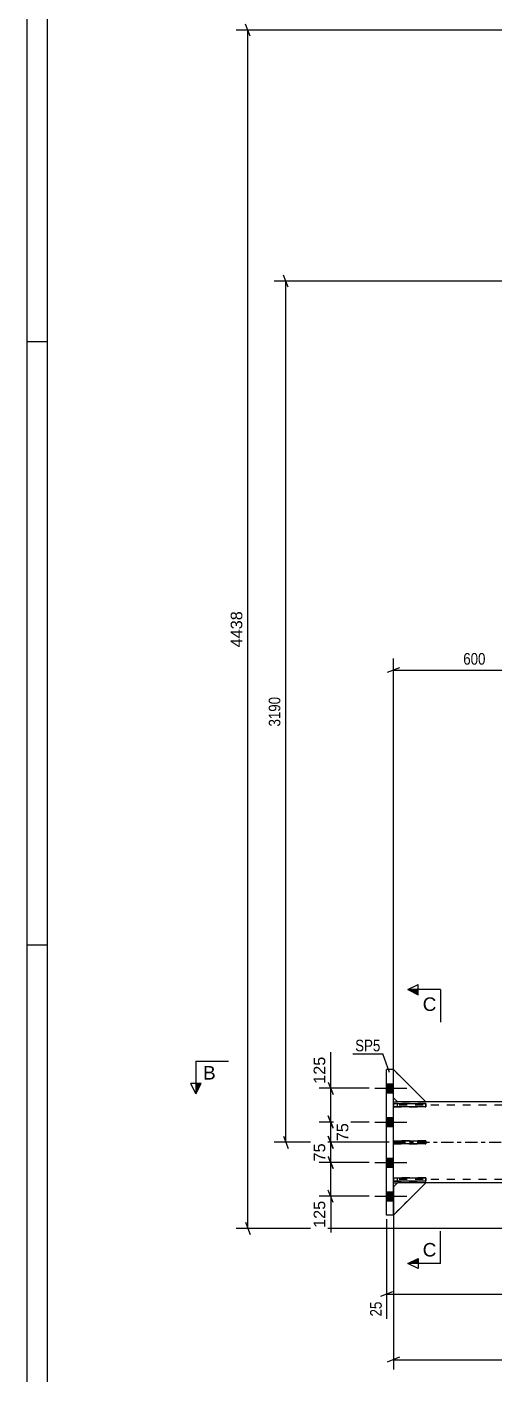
# Model space of a CAD drawing. Header units: millimetres. Extents: x -130 to 1059, y -611 to 230.
# Drawn here: x -130.4 to -15.1, y -269.9 to 62.8 of the extents above; entities that cross this region are included whole.
import ezdxf

# ---------------------------------------------------------------- set-up
doc = ezdxf.new("R2010")
doc.units = ezdxf.units.MM
doc.linetypes.add('DXK_LINE_DOT2', pattern=[3.9198, 1.9599, -1.9599])
doc.linetypes.add('DXK_LINE_DOT3', pattern=[5.9187, 2.979, -0.9799, 0.9799, -0.9799])
doc.styles.add('Arial', font='ARIAL.TTF', dxfattribs={"height": 0.2})
doc.styles.add('Arial Narrow', font='ARIALN.TTF', dxfattribs={"height": 0.2})

# ---------------------------------------------------------------- blocks, each defined once
blk = doc.blocks.new('Unknown-814407902-1163')
at = {"color": 5, "linetype": 'Continuous'}
for p, q in [((-130.44, 229.98), (-130.44, -611.02)), ((-125.44, 224.98), (-125.44, -606.02)), ((-125.44, -15.02), (-130.44, -15.02)), ((-125.44, -164.02), (-130.44, -164.02))]:
    blk.add_line(p, q, dxfattribs=at)
blk = doc.blocks.new('Part-814407902-1599 - 1390')
at = {"color": 2, "linetype": 'Continuous'}
for p, q in [((-41.67, -230.67), (-41.67, -194.67)), ((-40, -194.67), (-41.67, -194.67)), ((-40, -230.67), (-40, -194.67)), ((-40, -230.67), (-41.67, -230.67))]:
    blk.add_line(p, q, dxfattribs=at)
blk = doc.blocks.new('Part-814407902-1667 - 1390')
at = {"color": 2, "linetype": 'Continuous'}
for p, q in [((-40, -202.67), (-39, -202.67)), ((45.54, -202.67), (-32, -202.67)), ((-40, -222.67), (-39, -222.67)), ((118.27, -222.67), (-32, -222.67))]:
    blk.add_line(p, q, dxfattribs=at)
at = {"color": 7, "linetype": 'DXK_LINE_DOT2'}
for p, q in [((-40, -222.67), (-40, -202.67)), ((-32, -202.67), (-39, -202.67)), ((931.6, -203.47), (-40, -203.47)), ((931.6, -221.87), (-40, -221.87)), ((-32, -222.67), (-39, -222.67))]:
    blk.add_line(p, q, dxfattribs=at)
at = {"color": 7, "linetype": 'DXK_LINE_DOT3'}
blk.add_line((-40, -212.67), (931.6, -212.67), dxfattribs=at)
blk = doc.blocks.new('Part-814407902-1676 - 1390')
at = {"color": 7, "linetype": 'DXK_LINE_DOT2'}
for p, q in [((-39, -222.67), (-40, -223.67)), ((-40, -230.67), (-32, -222.67)), ((-32, -222.67), (-39, -222.67)), ((-40, -223.67), (-40, -230.67))]:
    blk.add_line(p, q, dxfattribs=at)
blk = doc.blocks.new('Part-814407902-1679 - 1390')
at = {"color": 2, "linetype": 'Continuous'}
for p, q in [((-39, -222.67), (-40, -223.67)), ((-40, -230.67), (-32, -222.67)), ((-32, -222.67), (-39, -222.67))]:
    blk.add_line(p, q, dxfattribs=at)
at = {"color": 7, "linetype": 'DXK_LINE_DOT2'}
blk.add_line((-40, -230.67), (-40, -223.67), dxfattribs=at)
blk = doc.blocks.new('Part-814407902-1682 - 1390')
at = {"color": 7, "linetype": 'DXK_LINE_DOT2'}
for p, q in [((-40, -201.67), (-40, -194.67)), ((-40, -194.67), (-32, -202.67)), ((-39, -202.67), (-40, -201.67)), ((-32, -202.67), (-39, -202.67))]:
    blk.add_line(p, q, dxfattribs=at)
blk = doc.blocks.new('Part-814407902-1685 - 1390')
at = {"color": 2, "linetype": 'Continuous'}
for p, q in [((-40, -194.67), (-32, -202.67)), ((-39, -202.67), (-40, -201.67)), ((-32, -202.67), (-39, -202.67))]:
    blk.add_line(p, q, dxfattribs=at)
at = {"color": 7, "linetype": 'DXK_LINE_DOT2'}
blk.add_line((-40, -201.67), (-40, -194.67), dxfattribs=at)
blk = doc.blocks.new('Part-814407902-1876 - 1390')
at = {"color": 2, "linetype": 'Continuous'}
for p, q in [((-40, -222.23), (-40, -221.43)), ((-40, -221.43), (-32, -221.43)), ((-32, -222.23), (-40, -222.23)), ((-32, -221.43), (-32, -222.23))]:
    blk.add_line(p, q, dxfattribs=at)
at = {"color": 7, "linetype": 'DXK_LINE_DOT2'}
blk.add_line((-39, -222.23), (-39, -221.43), dxfattribs=at)
blk = doc.blocks.new('Bolt-814407902-1802 - 1390')
at = {"linetype": 'Continuous'}
for points in [[(-41.67, -198.23), (-41.67, -200.43), (-40, -200.43), (-40, -198.23)], [(-41.67, -198.23), (-41.67, -200.43), (-40, -200.43), (-40, -198.23)], [(-41.67, -198.23), (-41.67, -200.43), (-40, -200.43), (-40, -198.23)], [(-41.67, -206.57), (-41.67, -208.77), (-40, -208.77), (-40, -206.57)], [(-41.67, -206.57), (-41.67, -208.77), (-40, -208.77), (-40, -206.57)], [(-41.67, -216.57), (-41.67, -218.77), (-40, -218.77), (-40, -216.57)], [(-41.67, -216.57), (-41.67, -218.77), (-40, -218.77), (-40, -216.57)], [(-41.67, -224.9), (-41.67, -227.1), (-40, -227.1), (-40, -224.9)], [(-41.67, -224.9), (-41.67, -227.1), (-40, -227.1), (-40, -224.9)], [(-41.67, -224.9), (-41.67, -227.1), (-40, -227.1), (-40, -224.9)]]:
    blk.add_hatch(color=1, dxfattribs=at).paths.add_polyline_path(points)
at = {"color": 1, "linetype": 'Continuous'}
for p, q in [((-44.6, -199.33), (-36.67, -199.33)), ((-44.6, -199.33), (-36.67, -199.33)), ((-44.6, -199.33), (-36.67, -199.33)), ((-41.67, -198.23), (-40, -198.23)), ((-41.67, -198.23), (-40, -198.23)), ((-41.67, -198.23), (-40, -198.23)), ((-41.67, -200.43), (-40, -200.43)), ((-41.67, -200.43), (-40, -200.43)), ((-41.67, -200.43), (-40, -200.43)), ((-44.6, -207.67), (-36.67, -207.67)), ((-44.6, -207.67), (-36.67, -207.67)), ((-41.67, -206.57), (-40, -206.57)), ((-41.67, -206.57), (-40, -206.57)), ((-41.67, -208.77), (-40, -208.77)), ((-41.67, -208.77), (-40, -208.77)), ((-44.6, -217.67), (-36.67, -217.67)), ((-44.6, -217.67), (-36.67, -217.67)), ((-41.67, -216.57), (-40, -216.57)), ((-41.67, -216.57), (-40, -216.57)), ((-41.67, -218.77), (-40, -218.77)), ((-41.67, -218.77), (-40, -218.77)), ((-44.6, -226), (-36.67, -226)), ((-44.6, -226), (-36.67, -226)), ((-44.6, -226), (-36.67, -226)), ((-41.67, -224.9), (-40, -224.9)), ((-41.67, -224.9), (-40, -224.9)), ((-41.67, -224.9), (-40, -224.9)), ((-41.67, -227.1), (-40, -227.1)), ((-41.67, -227.1), (-40, -227.1)), ((-41.67, -227.1), (-40, -227.1))]:
    blk.add_line(p, q, dxfattribs=at)
blk = doc.blocks.new('Part-814407902-1873 - 1390')
at = {"color": 7, "linetype": 'DXK_LINE_DOT2'}
for p, q in [((-32, -221.43), (-40, -221.43)), ((-40, -221.43), (-40, -222.23)), ((-40, -222.23), (-32, -222.23)), ((-39, -222.23), (-39, -221.43)), ((-32, -222.23), (-32, -221.43))]:
    blk.add_line(p, q, dxfattribs=at)
blk = doc.blocks.new('Part-814407902-1874 - 1390')
at = {"color": 7, "linetype": 'DXK_LINE_DOT2'}
for p, q in [((-32, -212.27), (-40, -212.27)), ((-40, -212.27), (-40, -213.07)), ((-39, -213.07), (-39, -212.27)), ((-32, -213.07), (-32, -212.27)), ((-40, -213.07), (-32, -213.07))]:
    blk.add_line(p, q, dxfattribs=at)
blk = doc.blocks.new('Part-814407902-1875 - 1390')
at = {"color": 7, "linetype": 'DXK_LINE_DOT2'}
for p, q in [((-32, -203.1), (-40, -203.1)), ((-40, -203.1), (-40, -203.9)), ((-40, -203.9), (-32, -203.9)), ((-39, -203.9), (-39, -203.1)), ((-32, -203.9), (-32, -203.1))]:
    blk.add_line(p, q, dxfattribs=at)
blk = doc.blocks.new('Part-814407902-1877 - 1390')
at = {"color": 2, "linetype": 'Continuous'}
for p, q in [((-40, -213.07), (-40, -212.27)), ((-40, -212.27), (-32, -212.27)), ((-32, -212.27), (-32, -213.07)), ((-32, -213.07), (-40, -213.07))]:
    blk.add_line(p, q, dxfattribs=at)
at = {"color": 7, "linetype": 'DXK_LINE_DOT2'}
blk.add_line((-39, -213.07), (-39, -212.27), dxfattribs=at)
blk = doc.blocks.new('Part-814407902-1878 - 1390')
at = {"color": 2, "linetype": 'Continuous'}
for p, q in [((-40, -203.9), (-40, -203.1)), ((-40, -203.1), (-32, -203.1)), ((-32, -203.9), (-40, -203.9)), ((-32, -203.1), (-32, -203.9))]:
    blk.add_line(p, q, dxfattribs=at)
at = {"color": 7, "linetype": 'DXK_LINE_DOT2'}
blk.add_line((-39, -203.9), (-39, -203.1), dxfattribs=at)
blk = doc.blocks.new('StraightDimension-814407902-40994 - 1390')
at = {"color": 7, "linetype": 'Continuous'}
for p, q in [((-46, -199.33), (-58.31, -199.33)), ((-56.06, -197.83), (-54.86, -200.83)), ((-55.46, -207.67), (-55.46, -199.33)), ((-54.86, -209.17), (-56.06, -206.17)), ((-46, -207.67), (-58.31, -207.67))]:
    blk.add_line(p, q, dxfattribs=at)
at = {"color": 0}
blk.add_wipeout([(-56.21, -190.94), (-60.41, -190.94), (-60.41, -198.81), (-56.21, -198.81)], dxfattribs=at)
at = {"color": 7, "linetype": 'Continuous'}
blk.add_line((-55.46, -199.33), (-55.46, -190.41), dxfattribs=at)
blk.add_line((-55.46, -199.33), (-55.46, -190.41), dxfattribs=at)
at = {"color": 3, "style": 'Arial'}
blk.add_text('125', height=2.865, rotation=90.0002, dxfattribs=at).set_placement((-56.81, -198.21))
blk = doc.blocks.new('StraightDimension-814407902-2146 - 1390')
at = {"color": 7, "linetype": 'Continuous'}
for p, q in [((-2.67, 0), (-69.39, 0)), ((-65.94, -1.5), (-67.14, 1.5)), ((-66.54, -212.67), (-66.54, 0)), ((-41, -212.67), (-69.39, -212.67)), ((-67.14, -211.17), (-65.94, -214.17))]:
    blk.add_line(p, q, dxfattribs=at)
at = {"color": 0}
blk.add_wipeout([(-67.29, -102.08), (-71.49, -102.08), (-71.49, -110.59), (-67.29, -110.59)], dxfattribs=at)
at = {"color": 3, "style": 'Arial Narrow'}
blk.add_text('3190', height=2.863, rotation=90.0002, dxfattribs=at).set_placement((-67.89, -109.99))
blk = doc.blocks.new('StraightDimension-814407902-2446 - 1390')
at = {"color": 7, "linetype": 'Continuous'}
for p, q in [((-40, -223.67), (-40, -268.76)), ((-38.5, -265.76), (-41.5, -266.96)), ((-40, -266.36), (999.98, -266.36))]:
    blk.add_line(p, q, dxfattribs=at)
blk = doc.blocks.new('StraightDimension-814407902-2780 - 1390')
at = {"color": 7, "linetype": 'Continuous'}
for p, q in [((-75.33, 60.45), (-76.53, 63.45)), ((128.11, 61.95), (-78.78, 61.95)), ((-75.93, -233.92), (-75.93, 61.95)), ((-76.53, -232.42), (-75.33, -235.42)), ((128.11, -233.92), (-78.78, -233.92))]:
    blk.add_line(p, q, dxfattribs=at)
at = {"color": 0}
blk.add_wipeout([(-76.68, -80.93), (-80.88, -80.93), (-80.88, -91.03), (-76.68, -91.03)], dxfattribs=at)
at = {"color": 3, "style": 'Arial'}
blk.add_text('4438', height=2.865, rotation=90.0002, dxfattribs=at).set_placement((-77.28, -90.43))
blk = doc.blocks.new('StraightDimension-814407902-27566 - 1390')
at = {"color": 7, "linetype": 'Continuous'}
for p, q in [((0, -11), (0, -98.46)), ((-38.5, -95.46), (-41.5, -96.66)), ((-40, -201.67), (-40, -93.21)), ((-40, -96.06), (0, -96.06)), ((-1.5, -96.66), (1.5, -95.46))]:
    blk.add_line(p, q, dxfattribs=at)
at = {"color": 0}
blk.add_wipeout([(-16.66, -95.31), (-16.66, -91.11), (-23.34, -91.11), (-23.34, -95.31)], dxfattribs=at)
at = {"color": 3, "style": 'Arial Narrow'}
blk.add_text('600', height=2.863, dxfattribs=at).set_placement((-22.74, -94.71))
blk = doc.blocks.new('StraightDimension-814407902-31413 - 1390')
at = {"color": 7, "linetype": 'Continuous'}
for p, q in [((45.54, -203.67), (45.54, -258.78)), ((-41.67, -231.67), (-41.67, -256.22)), ((-40.17, -249.57), (-43.17, -250.77)), ((-41.67, -250.17), (45.54, -250.17)), ((44.04, -250.77), (47.04, -249.57))]:
    blk.add_line(p, q, dxfattribs=at)
at = {"color": 0}
blk.add_wipeout([(6.19, -249.42), (6.19, -245.22), (-2.32, -245.22), (-2.32, -249.42)], dxfattribs=at)
at = {"color": 0, "linetype": 'Continuous'}
for points in [[(-42.27, -251.42), (-46.47, -251.42), (-46.47, -256.27), (-42.27, -256.27)], [(44.94, -250.87), (40.74, -250.87), (40.74, -259.38), (44.94, -259.38)]]:
    blk.add_wipeout(points, dxfattribs=at)
at = {"color": 3, "style": 'Arial Narrow'}
blk.add_text('1308', height=2.863, dxfattribs=at).set_placement((-1.72, -248.82))
at = {"color": 3, "linetype": 'Continuous', "style": 'Arial Narrow'}
for s, p in [('25', (-42.87, -255.67)), ('1283', (44.34, -258.78))]:
    blk.add_text(s, height=2.863, rotation=90.0002, dxfattribs=at).set_placement(p)
blk = doc.blocks.new('StraightDimension-814407902-40995 - 1390')
at = {"color": 7, "linetype": 'Continuous'}
for p, q in [((-56.06, -206.17), (-54.86, -209.17)), ((-46, -207.67), (-57.86, -207.67)), ((-55.46, -212.67), (-55.46, -207.67)), ((-46, -212.67), (-57.86, -212.67)), ((-54.86, -214.17), (-56.06, -211.17))]:
    blk.add_line(p, q, dxfattribs=at)
at = {"color": 0}
blk.add_wipeout([(-50.51, -207.34), (-54.71, -207.34), (-54.71, -212.99), (-50.51, -212.99)], dxfattribs=at)
at = {"color": 3, "style": 'Arial'}
blk.add_text('75', height=2.865, rotation=90.0002, dxfattribs=at).set_placement((-51.11, -212.39))
blk = doc.blocks.new('StraightDimension-814407902-40996 - 1390')
at = {"color": 7, "linetype": 'Continuous'}
for p, q in [((-46, -212.67), (-58.31, -212.67)), ((-56.06, -211.17), (-54.86, -214.17)), ((-55.46, -217.67), (-55.46, -212.67)), ((-54.86, -219.17), (-56.06, -216.17)), ((-46, -217.67), (-58.31, -217.67))]:
    blk.add_line(p, q, dxfattribs=at)
at = {"color": 0}
blk.add_wipeout([(-56.21, -212.34), (-60.41, -212.34), (-60.41, -217.99), (-56.21, -217.99)], dxfattribs=at)
at = {"color": 3, "style": 'Arial'}
blk.add_text('75', height=2.865, rotation=90.0002, dxfattribs=at).set_placement((-56.81, -217.39))
blk = doc.blocks.new('StraightDimension-814407902-40997 - 1390')
at = {"color": 7, "linetype": 'Continuous'}
for p, q in [((-56.06, -216.17), (-54.86, -219.17)), ((-46, -217.67), (-58.31, -217.67)), ((-55.46, -226), (-55.46, -217.67)), ((-46, -226), (-58.31, -226)), ((-54.86, -227.5), (-56.06, -224.5))]:
    blk.add_line(p, q, dxfattribs=at)
at = {"color": 0}
blk.add_wipeout([(-56.21, -226.52), (-60.41, -226.52), (-60.41, -234.4), (-56.21, -234.4)], dxfattribs=at)
at = {"color": 7, "linetype": 'Continuous'}
blk.add_line((-55.46, -226), (-55.46, -234.92), dxfattribs=at)
blk.add_line((-55.46, -226), (-55.46, -234.92), dxfattribs=at)
at = {"color": 3, "style": 'Arial'}
blk.add_text('125', height=2.865, rotation=90.0002, dxfattribs=at).set_placement((-56.81, -233.8))
blk = doc.blocks.new('Mark-814407902-1595 - 1390')
at = {"color": 0}
blk.add_wipeout([(-43.2, -190.2), (-43.2, -187.2), (-49.41, -187.2), (-49.41, -190.2)], dxfattribs=at)
blk.add_wipeout([(-43.2, -190.2), (-43.2, -187.2), (-49.41, -187.2), (-49.41, -190.2)], dxfattribs=at)
at = {"color": 30, "linetype": 'Continuous'}
for p in [(-50.01, -190.8), (-40.95, -195.42)]:
    blk.add_line(p, (-42.6, -190.8), dxfattribs=at)
at = {"color": 3, "style": 'Arial Narrow'}
blk.add_text('SP5', height=2.863, dxfattribs=at).set_placement((-49.41, -190.2))
blk = doc.blocks.new('SectionMark-814407902-3251 - 1390')
at = {"color": 6, "linetype": 'Continuous'}
for p, q in [((-88.71, -192.67), (-88.71, -200.67)), ((-88.71, -200.67), (-89.96, -198.17))]:
    blk.add_line(p, q, dxfattribs=at)
at = {"color": 0, "linetype": 'Continuous'}
blk.add_wipeout([(-83.85, -197.17), (-83.85, -193.67), (-86.96, -193.67), (-86.96, -197.17)], dxfattribs=at)
at = {"linetype": 'Continuous'}
blk.add_hatch(color=6, dxfattribs=at).paths.add_polyline_path([(-88.71, -198.17), (-87.46, -198.17), (-88.71, -200.67)])
at = {"color": 6, "linetype": 'Continuous'}
for p, q in [((-88.71, -192.67), (-80.71, -192.67)), ((-87.46, -198.17), (-89.96, -198.17)), ((-88.71, -200.67), (-87.46, -198.17))]:
    blk.add_line(p, q, dxfattribs=at)
at = {"color": 3, "linetype": 'Continuous', "style": 'Arial'}
blk.add_text('B', height=3.34, dxfattribs=at).set_placement((-86.96, -197.17))
blk = doc.blocks.new('SectionMark-814407902-3255 - 1390')
at = {"color": 6, "linetype": 'Continuous'}
for p, q in [((-36.38, -174.97), (-33.88, -173.72)), ((-28.38, -174.97), (-36.38, -174.97)), ((-28.38, -242.62), (-36.38, -242.62)), ((-33.88, -243.87), (-36.38, -242.62))]:
    blk.add_line(p, q, dxfattribs=at)
at = {"color": 0, "linetype": 'Continuous'}
for points in [[(-29.38, -180.22), (-29.38, -176.72), (-32.75, -176.72), (-32.75, -180.22)], [(-29.38, -240.87), (-29.38, -237.37), (-32.75, -237.37), (-32.75, -240.87)]]:
    blk.add_wipeout(points, dxfattribs=at)
at = {"linetype": 'Continuous'}
for points in [[(-33.88, -174.97), (-33.88, -176.22), (-36.38, -174.97)], [(-33.88, -241.37), (-33.88, -242.62), (-36.38, -242.62)]]:
    blk.add_hatch(color=6, dxfattribs=at).paths.add_polyline_path(points)
at = {"color": 6, "linetype": 'Continuous'}
for p, q in [((-36.38, -174.97), (-33.88, -176.22)), ((-33.88, -176.22), (-33.88, -173.72)), ((-28.38, -174.97), (-28.38, -182.97)), ((-28.38, -242.62), (-28.38, -234.62)), ((-36.38, -242.62), (-33.88, -241.37)), ((-33.88, -241.37), (-33.88, -243.87))]:
    blk.add_line(p, q, dxfattribs=at)
at = {"color": 3, "linetype": 'Continuous', "style": 'Arial'}
for p in [(-32.75, -180.22), (-32.75, -240.87)]:
    blk.add_text('C', height=3.34, dxfattribs=at).set_placement(p)

msp = doc.modelspace()

# ---------------------------------------------------------------- block references
for name in ['Unknown-814407902-1163', 'Part-814407902-1599 - 1390', 'Part-814407902-1682 - 1390', 'Part-814407902-1685 - 1390', 'Bolt-814407902-1802 - 1390', 'Part-814407902-1667 - 1390', 'Part-814407902-1875 - 1390', 'Part-814407902-1878 - 1390', 'Part-814407902-1874 - 1390', 'Part-814407902-1877 - 1390', 'Part-814407902-1876 - 1390', 'Part-814407902-1873 - 1390', 'Part-814407902-1676 - 1390', 'Part-814407902-1679 - 1390']:
    msp.add_blockref(name, (0, 0))

# ---------------------------------------------------------------- next in the draw order: block references
msp.add_blockref('StraightDimension-814407902-40994 - 1390', (0, 0))

# ---------------------------------------------------------------- next in the draw order: block references
msp.add_blockref('StraightDimension-814407902-2146 - 1390', (0, 0))

# ---------------------------------------------------------------- next in the draw order: block references
msp.add_blockref('StraightDimension-814407902-2446 - 1390', (0, 0))

# ---------------------------------------------------------------- next in the draw order: block references
msp.add_blockref('StraightDimension-814407902-2780 - 1390', (0, 0))

# ---------------------------------------------------------------- next in the draw order: block references
for name in ['StraightDimension-814407902-27566 - 1390', 'StraightDimension-814407902-31413 - 1390']:
    msp.add_blockref(name, (0, 0))

# ---------------------------------------------------------------- next in the draw order: block references
for name in ['Mark-814407902-1595 - 1390', 'StraightDimension-814407902-40995 - 1390']:
    msp.add_blockref(name, (0, 0))

# ---------------------------------------------------------------- next in the draw order: block references
for name in ['SectionMark-814407902-3251 - 1390', 'StraightDimension-814407902-40996 - 1390']:
    msp.add_blockref(name, (0, 0))

# ---------------------------------------------------------------- next in the draw order: block references
for name in ['SectionMark-814407902-3255 - 1390', 'StraightDimension-814407902-40997 - 1390']:
    msp.add_blockref(name, (0, 0))

doc.saveas('drawing.dxf')
